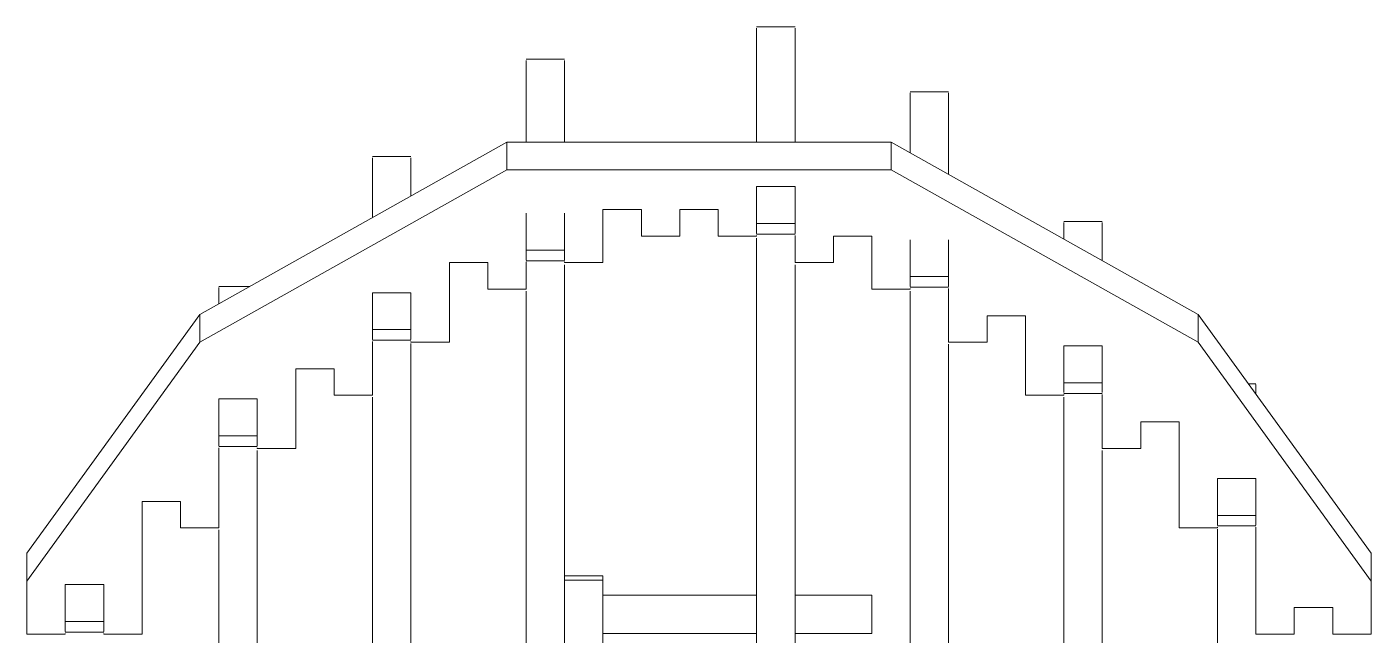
# Model space of a CAD drawing. Header units: inches. Extents: x 0 to 44.3, y 0 to 33.7.
# Drawn here: x 28.238 to 30.426, y 19.293 to 20.282 of the extents above; entities that cross this region are included whole.
import ezdxf

# ---------------------------------------------------------------- set-up
doc = ezdxf.new("R2010")
doc.units = ezdxf.units.IN
doc.header["$MEASUREMENT"] = 0

msp = doc.modelspace()

# ---------------------------------------------------------------- linework, layer by layer
at = {"color": 7, "linetype": 'Continuous', "lineweight": 15}
for p, q in [((29.4881, 20.2824), (29.4256, 20.2824)), ((29.1131, 20.2298), (29.0506, 20.2298)), ((29.7381, 20.177), (29.6756, 20.177)), ((29.0194, 20.0951), (28.5194, 19.8146)), ((29.0194, 20.0499), (29.0194, 20.0951)), ((29.6444, 20.0951), (29.0194, 20.0951)), ((29.6444, 20.0499), (29.6444, 20.0951)), ((30.1444, 19.8146), (29.6444, 20.0951)), ((28.8631, 20.0714), (28.8006, 20.0714)), ((29.0194, 20.0499), (28.5194, 19.7694)), ((29.6444, 20.0499), (29.0194, 20.0499)), ((30.1444, 19.7694), (29.6444, 20.0499)), ((29.4881, 20.0225), (29.4256, 20.0225)), ((29.1756, 19.9852), (29.2381, 19.9852)), ((29.1756, 19.8989), (29.1756, 19.9852)), ((29.2381, 19.9852), (29.2381, 19.942)), ((29.3006, 19.9852), (29.3631, 19.9852)), ((29.3006, 19.942), (29.3006, 19.9852)), ((29.3631, 19.9852), (29.3631, 19.942)), ((29.4881, 19.9626), (29.4256, 19.9626)), ((29.9881, 19.9658), (29.9256, 19.9658)), ((29.2381, 19.942), (29.3006, 19.942)), ((29.3631, 19.942), (29.4256, 19.942)), ((29.4256, 19.9453), (29.4881, 19.9453)), ((29.4256, 19.942), (29.4256, 19.9431)), ((29.4881, 19.9431), (29.4881, 19.8989)), ((29.5506, 19.942), (29.6131, 19.942)), ((29.5506, 19.8989), (29.5506, 19.942)), ((29.6131, 19.942), (29.6131, 19.8557)), ((29.1131, 19.9194), (29.0506, 19.9194)), ((28.9256, 19.8989), (28.9881, 19.8989)), ((28.9256, 19.7694), (28.9256, 19.8989)), ((28.9881, 19.8989), (28.9881, 19.8557)), ((29.0506, 19.9021), (29.1131, 19.9021)), ((29.0506, 19.8557), (29.0506, 19.9)), ((29.1131, 19.9), (29.1131, 19.8989)), ((29.1131, 19.8989), (29.1756, 19.8989)), ((29.4881, 19.8989), (29.5506, 19.8989)), ((29.7381, 19.8763), (29.6756, 19.8763)), ((28.6005, 19.8601), (28.5506, 19.8601)), ((28.8631, 19.8499), (28.8006, 19.8499)), ((28.9881, 19.8557), (29.0506, 19.8557)), ((29.6131, 19.8557), (29.6756, 19.8557)), ((29.6756, 19.859), (29.7381, 19.859)), ((29.6756, 19.8557), (29.6756, 19.8568)), ((29.7381, 19.8568), (29.7381, 19.7694)), ((28.5194, 19.8146), (28.2381, 19.4262)), ((28.5194, 19.7694), (28.5194, 19.8146)), ((29.8006, 19.8125), (29.8631, 19.8125)), ((29.8006, 19.7694), (29.8006, 19.8125)), ((29.8631, 19.8125), (29.8631, 19.6831)), ((30.1444, 19.7694), (30.1444, 19.8146)), ((30.4256, 19.4262), (30.1444, 19.8146)), ((28.8631, 19.7899), (28.8006, 19.7899)), ((28.5194, 19.7694), (28.2381, 19.3809)), ((28.8006, 19.7726), (28.8631, 19.7726)), ((28.8006, 19.6831), (28.8006, 19.7705)), ((28.8631, 19.7705), (28.8631, 19.7694)), ((28.8631, 19.7694), (28.9256, 19.7694)), ((29.7381, 19.7694), (29.8006, 19.7694)), ((29.9881, 19.7636), (29.9256, 19.7636)), ((30.4256, 19.3809), (30.1444, 19.7694)), ((28.6756, 19.7262), (28.7381, 19.7262)), ((28.6756, 19.5967), (28.6756, 19.7262)), ((28.7381, 19.7262), (28.7381, 19.6831)), ((29.9881, 19.7036), (29.9256, 19.7036)), ((30.2381, 19.7017), (30.2261, 19.7017)), ((28.6131, 19.6772), (28.5506, 19.6772)), ((28.7381, 19.6831), (28.8006, 19.6831)), ((29.8631, 19.6831), (29.9256, 19.6831)), ((29.9256, 19.6863), (29.9881, 19.6863)), ((29.9256, 19.6831), (29.9256, 19.6842)), ((29.9881, 19.6842), (29.9881, 19.5967)), ((30.0506, 19.6399), (30.1131, 19.6399)), ((30.0506, 19.5967), (30.0506, 19.6399)), ((30.1131, 19.6399), (30.1131, 19.4673)), ((28.6131, 19.6173), (28.5506, 19.6173)), ((28.5506, 19.6), (28.6131, 19.6)), ((28.5506, 19.4673), (28.5506, 19.5979)), ((28.6131, 19.5979), (28.6131, 19.5967)), ((28.6131, 19.5967), (28.6756, 19.5967)), ((29.9881, 19.5967), (30.0506, 19.5967)), ((30.2381, 19.5478), (30.1756, 19.5478)), ((28.4256, 19.5104), (28.4881, 19.5104)), ((28.4256, 19.2946), (28.4256, 19.5104)), ((28.4881, 19.5104), (28.4881, 19.4673)), ((30.2381, 19.4878), (30.1756, 19.4878)), ((30.1756, 19.4705), (30.2381, 19.4705)), ((28.4881, 19.4673), (28.5506, 19.4673)), ((30.1131, 19.4673), (30.1756, 19.4673)), ((30.1756, 19.4673), (30.1756, 19.4684)), ((30.2381, 19.4684), (30.2381, 19.2946)), ((28.2381, 19.3809), (28.2381, 19.4262)), ((30.4256, 19.3809), (30.4256, 19.4262)), ((29.1756, 19.3895), (29.1131, 19.3895)), ((29.1131, 19.3823), (29.1756, 19.3823)), ((29.1131, 19.2331), (29.1131, 19.3823)), ((29.1756, 19.2331), (29.1756, 19.3823)), ((28.2381, 19.3809), (28.2381, 19.2946)), ((28.3631, 19.3751), (28.3006, 19.3751)), ((30.4256, 19.2946), (30.4256, 19.3809)), ((29.4256, 19.3582), (29.1756, 19.3582)), ((29.6131, 19.3582), (29.4881, 19.3582)), ((29.6131, 19.3582), (29.6131, 19.2957)), ((30.3006, 19.3378), (30.3631, 19.3378)), ((30.3006, 19.2946), (30.3006, 19.3378)), ((30.3631, 19.3378), (30.3631, 19.2946)), ((28.2381, 19.2946), (28.3006, 19.2946)), ((28.3631, 19.3152), (28.3006, 19.3152)), ((28.3006, 19.2979), (28.3631, 19.2979)), ((28.3006, 19.2946), (28.3006, 19.2958)), ((28.3631, 19.2958), (28.3631, 19.2946)), ((28.3631, 19.2946), (28.4256, 19.2946)), ((29.1756, 19.2957), (29.4256, 19.2957)), ((29.4881, 19.2957), (29.6131, 19.2957)), ((30.2381, 19.2946), (30.3006, 19.2946)), ((30.3631, 19.2946), (30.4256, 19.2946))]:
    msp.add_line(p, q, dxfattribs=at)
for points, knots in [([(29.4256, 20.2798), (29.4256, 20.2802), (29.4256, 20.2812), (29.4256, 20.2604), (29.4256, 20.2189), (29.4256, 20.1639), (29.4256, 20.1157), (29.4256, 20.0951)], [0, 0, 0, 0, 0.129697, 0.359111, 0.590242, 0.824772, 1, 1, 1, 1]), ([(29.4881, 20.2798), (29.4881, 20.2802), (29.4881, 20.2812), (29.4881, 20.2604), (29.4881, 20.2189), (29.4881, 20.1639), (29.4881, 20.1157), (29.4881, 20.0951)], [0, 0, 0, 0, 0.129697, 0.359111, 0.590242, 0.824772, 1, 1, 1, 1]), ([(29.0506, 20.2274), (29.0506, 20.2277), (29.0506, 20.2287), (29.0506, 20.209), (29.0506, 20.1687), (29.0506, 20.1294), (29.0506, 20.0994), (29.0506, 20.0951)], [0, 0, 0, 0, 0.149664, 0.415419, 0.683151, 0.954792, 1, 1, 1, 1]), ([(29.1131, 20.2274), (29.1131, 20.2277), (29.1131, 20.2287), (29.1131, 20.209), (29.1131, 20.1687), (29.1131, 20.1294), (29.1131, 20.0994), (29.1131, 20.0951)], [0, 0, 0, 0, 0.1496638, 0.4154192, 0.6831509, 0.9547924, 1, 1, 1, 1]), ([(29.6756, 20.1747), (29.6756, 20.175), (29.6756, 20.1761), (29.6756, 20.1567), (29.6756, 20.1248), (29.6756, 20.0915), (29.6756, 20.0776)], [0, 0, 0, 0, 0.16982, 0.474425, 0.781278, 1, 1, 1, 1]), ([(29.7381, 20.1747), (29.7381, 20.175), (29.7381, 20.176), (29.7381, 20.1573), (29.7381, 20.119), (29.7381, 20.0797), (29.7381, 20.0488), (29.7381, 20.0425)], [0, 0, 0, 0, 0.144938, 0.404913, 0.666807, 0.9325, 1, 1, 1, 1]), ([(28.8006, 20.0693), (28.8006, 20.0696), (28.8006, 20.0707), (28.8006, 20.0535), (28.8006, 20.0222), (28.8006, 19.9885), (28.8006, 19.9724)], [0, 0, 0, 0, 0.15696, 0.445222, 0.735572, 1, 1, 1, 1]), ([(28.8631, 20.0693), (28.8631, 20.0696), (28.8631, 20.0707), (28.8631, 20.0529), (28.8631, 20.0314), (28.8631, 20.0109), (28.8631, 20.0074)], [0, 0, 0, 0, 0.197388, 0.559897, 0.925032, 1, 1, 1, 1]), ([(29.4256, 20.0225), (29.4256, 20.0166), (29.4256, 20.0047), (29.4256, 19.9827), (29.4256, 19.9703), (29.4256, 19.9626)], [0, 0, 0, 0, 0.276333, 0.552937, 1, 1, 1, 1]), ([(29.4881, 20.0225), (29.4881, 20.0166), (29.4881, 20.0047), (29.4881, 19.9827), (29.4881, 19.9703), (29.4881, 19.9626)], [0, 0, 0, 0, 0.276333, 0.552937, 1, 1, 1, 1]), ([(29.0506, 19.9794), (29.0506, 19.9734), (29.0506, 19.9615), (29.0506, 19.9396), (29.0506, 19.9271), (29.0506, 19.9194)], [0, 0, 0, 0, 0.276452, 0.553215, 1, 1, 1, 1]), ([(29.1131, 19.9794), (29.1131, 19.9734), (29.1131, 19.9615), (29.1131, 19.9396), (29.1131, 19.9271), (29.1131, 19.9194)], [0, 0, 0, 0, 0.2764516, 0.5532148, 1, 1, 1, 1]), ([(29.4256, 19.9626), (29.4256, 19.9567), (29.4256, 19.9467), (29.4256, 19.9465), (29.4256, 19.9464)], [0, 0, 0, 0, 0.584831, 1, 1, 1, 1]), ([(29.4881, 19.9626), (29.4881, 19.9567), (29.4881, 19.9467), (29.4881, 19.9465), (29.4881, 19.9464)], [0, 0, 0, 0, 0.584831, 1, 1, 1, 1]), ([(29.9256, 19.9638), (29.9256, 19.9641), (29.9256, 19.9649), (29.9256, 19.9555), (29.9256, 19.9412), (29.9256, 19.9373)], [0, 0, 0, 0, 0.278419, 0.804817, 1, 1, 1, 1]), ([(29.9881, 19.9638), (29.9881, 19.9642), (29.9881, 19.9652), (29.9881, 19.9497), (29.9881, 19.9287), (29.9881, 19.9078), (29.9881, 19.9022)], [0, 0, 0, 0, 0.182264, 0.526863, 0.87391, 1, 1, 1, 1]), ([(29.4256, 19.9388), (29.4256, 19.9266), (29.4256, 19.8879), (29.4256, 19.8107), (29.4256, 19.7118), (29.4256, 19.6081), (29.4256, 19.5033), (29.4256, 19.4002), (29.4256, 19.3195), (29.4256, 19.2766), (29.4256, 19.2644)], [0, 0, 0, 0, 0.068887, 0.218211, 0.365079, 0.510673, 0.65585, 0.798739, 0.942703, 1, 1, 1, 1]), ([(29.6756, 19.9362), (29.6756, 19.9302), (29.6756, 19.9184), (29.6756, 19.8964), (29.6756, 19.8839), (29.6756, 19.8763)], [0, 0, 0, 0, 0.276451, 0.553212, 1, 1, 1, 1]), ([(29.7381, 19.9362), (29.7381, 19.9302), (29.7381, 19.9184), (29.7381, 19.8964), (29.7381, 19.8839), (29.7381, 19.8763)], [0, 0, 0, 0, 0.276451, 0.553212, 1, 1, 1, 1]), ([(29.0506, 19.9194), (29.0506, 19.9136), (29.0506, 19.9035), (29.0506, 19.9033), (29.0506, 19.9032)], [0, 0, 0, 0, 0.585094, 1, 1, 1, 1]), ([(29.1131, 19.9194), (29.1131, 19.9136), (29.1131, 19.9035), (29.1131, 19.9033), (29.1131, 19.9032)], [0, 0, 0, 0, 0.585094, 1, 1, 1, 1]), ([(29.1131, 19.8956), (29.1131, 19.8845), (29.1131, 19.8481), (29.1131, 19.775), (29.1131, 19.6807), (29.1131, 19.5816), (29.1131, 19.4822), (29.1131, 19.4099), (29.1131, 19.3732), (29.1131, 19.3678)], [0, 0, 0, 0, 0.080329, 0.262318, 0.441306, 0.618743, 0.79568, 0.969848, 1, 1, 1, 1]), ([(29.4881, 19.8956), (29.4881, 19.8674), (29.4881, 19.8096), (29.4881, 19.7115), (29.4881, 19.6081), (29.4881, 19.5033), (29.4881, 19.4001), (29.4881, 19.3085), (29.4881, 19.2556), (29.4881, 19.2331)], [0, 0, 0, 0, 0.144232, 0.295622, 0.4457, 0.595347, 0.742637, 0.891033, 1, 1, 1, 1]), ([(29.6756, 19.8763), (29.6756, 19.8704), (29.6756, 19.8604), (29.6756, 19.8602), (29.6756, 19.8601)], [0, 0, 0, 0, 0.585089, 1, 1, 1, 1]), ([(29.7381, 19.8763), (29.7381, 19.8704), (29.7381, 19.8604), (29.7381, 19.8602), (29.7381, 19.8601)], [0, 0, 0, 0, 0.585089, 1, 1, 1, 1]), ([(28.5506, 19.8576), (28.5506, 19.8582), (28.5506, 19.86), (28.5506, 19.8505), (28.5506, 19.8367), (28.5506, 19.8321)], [0, 0, 0, 0, 0.253093, 0.750464, 1, 1, 1, 1]), ([(28.8006, 19.8499), (28.8006, 19.8439), (28.8006, 19.832), (28.8006, 19.8101), (28.8006, 19.7976), (28.8006, 19.7899)], [0, 0, 0, 0, 0.276451, 0.55321, 1, 1, 1, 1]), ([(28.8631, 19.8499), (28.8631, 19.8439), (28.8631, 19.832), (28.8631, 19.8101), (28.8631, 19.7976), (28.8631, 19.7899)], [0, 0, 0, 0, 0.2764509, 0.5532102, 1, 1, 1, 1]), ([(29.0506, 19.8524), (29.0506, 19.8267), (29.0506, 19.7727), (29.0506, 19.6804), (29.0506, 19.5818), (29.0506, 19.4818), (29.0506, 19.3835), (29.0506, 19.2993), (29.0506, 19.2517), (29.0506, 19.2331)], [0, 0, 0, 0, 0.140936, 0.295509, 0.448744, 0.601547, 0.751957, 0.903526, 1, 1, 1, 1]), ([(29.6756, 19.8524), (29.6756, 19.8427), (29.6756, 19.8094), (29.6756, 19.742), (29.6756, 19.6542), (29.6756, 19.562), (29.6756, 19.4688), (29.6756, 19.3768), (29.6756, 19.2971), (29.6756, 19.2514), (29.6756, 19.2331)], [0, 0, 0, 0, 0.059836, 0.204663, 0.347102, 0.488286, 0.629032, 0.767518, 0.906975, 1, 1, 1, 1]), ([(28.8006, 19.7899), (28.8006, 19.7841), (28.8006, 19.7741), (28.8006, 19.7739), (28.8006, 19.7738)], [0, 0, 0, 0, 0.585107, 1, 1, 1, 1]), ([(28.8631, 19.7899), (28.8631, 19.7841), (28.8631, 19.7741), (28.8631, 19.7739), (28.8631, 19.7738)], [0, 0, 0, 0, 0.585107, 1, 1, 1, 1]), ([(28.8631, 19.7673), (28.8631, 19.7533), (28.8631, 19.7129), (28.8631, 19.6313), (28.8631, 19.5297), (28.8631, 19.4318), (28.8631, 19.3428), (28.8631, 19.2779), (28.8631, 19.2431), (28.8631, 19.2328)], [0, 0, 0, 0, 0.098243, 0.284665, 0.468202, 0.650744, 0.794519, 0.939347, 1, 1, 1, 1]), ([(29.7381, 19.7661), (29.7381, 19.7578), (29.7381, 19.7228), (29.7381, 19.6537), (29.7381, 19.5621), (29.7381, 19.4687), (29.7381, 19.377), (29.7381, 19.308), (29.7381, 19.2724), (29.7381, 19.2644)], [0, 0, 0, 0, 0.0568975, 0.2377035, 0.416915, 0.5955722, 0.7713592, 0.94838, 1, 1, 1, 1]), ([(29.9256, 19.7636), (29.9256, 19.7576), (29.9256, 19.7457), (29.9256, 19.7238), (29.9256, 19.7113), (29.9256, 19.7036)], [0, 0, 0, 0, 0.276446, 0.553204, 1, 1, 1, 1]), ([(29.9881, 19.7636), (29.9881, 19.7576), (29.9881, 19.7457), (29.9881, 19.7238), (29.9881, 19.7113), (29.9881, 19.7036)], [0, 0, 0, 0, 0.276446, 0.553204, 1, 1, 1, 1]), ([(29.9256, 19.7036), (29.9256, 19.6978), (29.9256, 19.6877), (29.9256, 19.6875), (29.9256, 19.6874)], [0, 0, 0, 0, 0.585109, 1, 1, 1, 1]), ([(29.9881, 19.7036), (29.9881, 19.6978), (29.9881, 19.6877), (29.9881, 19.6875), (29.9881, 19.6874)], [0, 0, 0, 0, 0.585109, 1, 1, 1, 1]), ([(30.2381, 19.6997), (30.2381, 19.7002), (30.2381, 19.7023), (30.2381, 19.6924), (30.2381, 19.6851)], [0, 0, 0, 0, 0.2639262, 1, 1, 1, 1]), ([(28.5506, 19.6772), (28.5506, 19.6713), (28.5506, 19.6594), (28.5506, 19.6375), (28.5506, 19.625), (28.5506, 19.6173)], [0, 0, 0, 0, 0.276453, 0.553211, 1, 1, 1, 1]), ([(28.6131, 19.6772), (28.6131, 19.6713), (28.6131, 19.6594), (28.6131, 19.6375), (28.6131, 19.625), (28.6131, 19.6173)], [0, 0, 0, 0, 0.276453, 0.553211, 1, 1, 1, 1]), ([(28.8006, 19.6798), (28.8006, 19.6634), (28.8006, 19.6165), (28.8006, 19.5293), (28.8006, 19.4319), (28.8006, 19.3428), (28.8006, 19.2779), (28.8006, 19.2431), (28.8006, 19.2328)], [0, 0, 0, 0, 0.121104, 0.346607, 0.570887, 0.747536, 0.925478, 1, 1, 1, 1]), ([(29.9256, 19.6798), (29.9256, 19.6688), (29.9256, 19.6345), (29.9256, 19.5642), (29.9256, 19.4748), (29.9256, 19.381), (29.9256, 19.2983), (29.9256, 19.2508), (29.9256, 19.2328)], [0, 0, 0, 0, 0.092449, 0.288868, 0.482254, 0.674613, 0.876688, 1, 1, 1, 1]), ([(28.5506, 19.6173), (28.5506, 19.6114), (28.5506, 19.6014), (28.5506, 19.6012), (28.5506, 19.6011)], [0, 0, 0, 0, 0.585107, 1, 1, 1, 1]), ([(28.6131, 19.6173), (28.6131, 19.6114), (28.6131, 19.6014), (28.6131, 19.6012), (28.6131, 19.6011)], [0, 0, 0, 0, 0.585107, 1, 1, 1, 1]), ([(28.6131, 19.5935), (28.6131, 19.5856), (28.6131, 19.558), (28.6131, 19.5004), (28.6131, 19.4252), (28.6131, 19.3459), (28.6131, 19.266), (28.6131, 19.1874), (28.6131, 19.1424), (28.6131, 19.1197)], [0, 0, 0, 0, 0.0615424, 0.2154189, 0.3668995, 0.5175298, 0.6756825, 0.835736, 1, 1, 1, 1]), ([(29.9881, 19.5935), (29.9881, 19.5835), (29.9881, 19.5465), (29.9881, 19.4743), (29.9881, 19.3814), (29.9881, 19.3114), (29.9881, 19.2761), (29.9881, 19.2705)], [0, 0, 0, 0, 0.103269, 0.380306, 0.655873, 0.945357, 1, 1, 1, 1]), ([(30.1756, 19.5478), (30.1756, 19.5418), (30.1756, 19.5299), (30.1756, 19.508), (30.1756, 19.4955), (30.1756, 19.4878)], [0, 0, 0, 0, 0.276451, 0.55321, 1, 1, 1, 1]), ([(30.2381, 19.5478), (30.2381, 19.5418), (30.2381, 19.5299), (30.2381, 19.508), (30.2381, 19.4955), (30.2381, 19.4878)], [0, 0, 0, 0, 0.276451, 0.55321, 1, 1, 1, 1]), ([(30.1756, 19.4878), (30.1756, 19.482), (30.1756, 19.472), (30.1756, 19.4717), (30.1756, 19.4716)], [0, 0, 0, 0, 0.585107, 1, 1, 1, 1]), ([(30.2381, 19.4878), (30.2381, 19.482), (30.2381, 19.472), (30.2381, 19.4717), (30.2381, 19.4716)], [0, 0, 0, 0, 0.585107, 1, 1, 1, 1]), ([(28.5506, 19.464), (28.5506, 19.4509), (28.5506, 19.4132), (28.5506, 19.3457), (28.5506, 19.266), (28.5506, 19.1874), (28.5506, 19.1424), (28.5506, 19.1197)], [0, 0, 0, 0, 0.112109, 0.32336, 0.545161, 0.769628, 1, 1, 1, 1]), ([(30.1756, 19.4652), (30.1756, 19.4556), (30.1756, 19.4263), (30.1756, 19.3642), (30.1756, 19.2925), (30.1756, 19.2264), (30.1756, 19.1677), (30.1756, 19.134), (30.1756, 19.1169)], [0, 0, 0, 0, 0.099119, 0.30562, 0.509701, 0.670493, 0.833162, 1, 1, 1, 1]), ([(29.1756, 19.3823), (29.1756, 19.3865), (29.1756, 19.3911), (29.1756, 19.3892), (29.1756, 19.389)], [0, 0, 0, 0, 0.926115, 1, 1, 1, 1]), ([(28.3006, 19.3751), (28.3006, 19.3692), (28.3006, 19.3573), (28.3006, 19.3353), (28.3006, 19.3229), (28.3006, 19.3152)], [0, 0, 0, 0, 0.2764533, 0.5532111, 1, 1, 1, 1]), ([(28.3631, 19.3751), (28.3631, 19.3692), (28.3631, 19.3573), (28.3631, 19.3353), (28.3631, 19.3229), (28.3631, 19.3152)], [0, 0, 0, 0, 0.276453, 0.553211, 1, 1, 1, 1]), ([(28.3006, 19.3152), (28.3006, 19.3093), (28.3006, 19.2993), (28.3006, 19.2991), (28.3006, 19.299)], [0, 0, 0, 0, 0.585107, 1, 1, 1, 1]), ([(28.3631, 19.3152), (28.3631, 19.3093), (28.3631, 19.2993), (28.3631, 19.2991), (28.3631, 19.299)], [0, 0, 0, 0, 0.585107, 1, 1, 1, 1])]:
    msp.add_open_spline(points, degree=3, knots=knots, dxfattribs=at)

doc.saveas('drawing.dxf')
